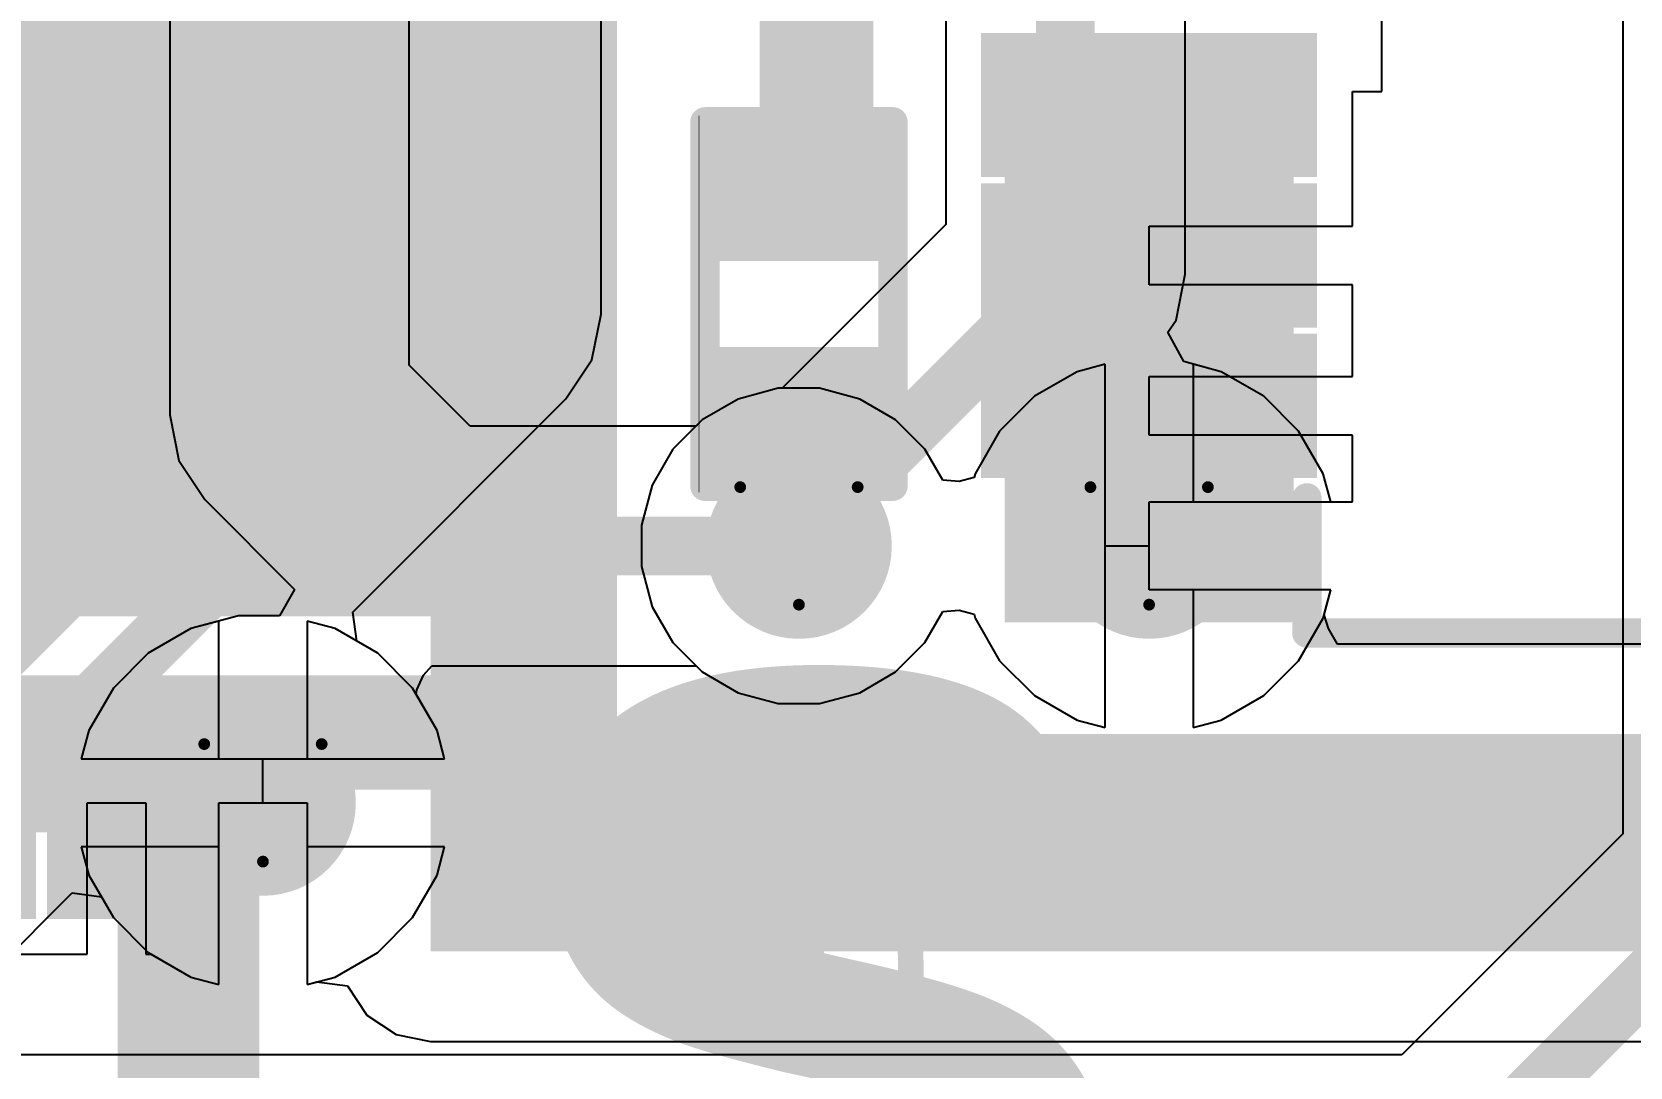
# Model space of a CAD drawing. Header units: inches. Extents: x -21 to 276, y -5 to 220.
# Drawn here: x 64.34 to 71.25, y 9.13 to 13.6 of the extents above; entities that cross this region are included whole.
import ezdxf

# ---------------------------------------------------------------- set-up
doc = ezdxf.new("R2010")
doc.units = ezdxf.units.IN
for name, color, linetype in [('Bottom Layer', 5, 'Continuous'), ('Bottom Overlay', 54, 'Continuous'), ('Bottom Paste', 16, 'Continuous'), ('Bottom Solder', 6, 'Continuous'), ('Drill Drawing', 1, 'Continuous'), ('Ground', 16, 'Continuous'), ('Power + Signal', 76, 'Continuous'), ('Top Layer', 1, 'Continuous'), ('Top Overlay', 2, 'Continuous'), ('Top Solder', 216, 'Continuous'), ('Via Holes', 16, 'Continuous')]:
    doc.layers.add(name, color=color, linetype=linetype)
doc.styles.add('Arial', font='', dxfattribs={"height": 0.2})
doc.styles.add('Arial_Bold', font='', dxfattribs={"height": 0.2})
doc.styles.get('Arial').set_extended_font_data('Arial')
doc.styles.get('Arial_Bold').set_extended_font_data('Arial', bold=True)

# ---------------------------------------------------------------- blocks, each defined once
blk = doc.blocks.new('SOT_363_B_18')
at = {"layer": 'Bottom Layer'}
for points in [[(-1.37, 0.45), (-1.37, 0.85), (-0.57, 0.85), (-0.57, 0.45)], [(0.57, 0.45), (0.57, 0.85), (1.37, 0.85), (1.37, 0.45)], [(-1.37, -0.2), (-1.37, 0.2), (-0.57, 0.2), (-0.57, -0.2)], [(0.57, -0.2), (0.57, 0.2), (1.37, 0.2), (1.37, -0.2)], [(-1.37, -0.85), (-1.37, -0.45), (-0.57, -0.45), (-0.57, -0.85)], [(0.57, -0.85), (0.57, -0.45), (1.37, -0.45), (1.37, -0.85)]]:
    blk.add_hatch(color=5, dxfattribs=at).paths.add_polyline_path(points)
at = {"layer": 'Bottom Paste'}
for points in [[(-1.37, 0.45), (-1.37, 0.85), (-0.57, 0.85), (-0.57, 0.45)], [(0.57, 0.45), (0.57, 0.85), (1.37, 0.85), (1.37, 0.45)], [(-1.37, -0.2), (-1.37, 0.2), (-0.57, 0.2), (-0.57, -0.2)], [(0.57, -0.2), (0.57, 0.2), (1.37, 0.2), (1.37, -0.2)], [(-1.37, -0.85), (-1.37, -0.45), (-0.57, -0.45), (-0.57, -0.85)], [(0.57, -0.85), (0.57, -0.45), (1.37, -0.45), (1.37, -0.85)]]:
    blk.add_hatch(color=16, dxfattribs=at).paths.add_polyline_path(points)
at = {"layer": 'Bottom Solder'}
for points in [[(-1.4716, 0.3484), (-1.4716, 0.9516), (-0.4684, 0.9516), (-0.4684, 0.3484)], [(0.4684, 0.3484), (0.4684, 0.9516), (1.4716, 0.9516), (1.4716, 0.3484)], [(-1.4716, -0.3016), (-1.4716, 0.3016), (-0.4684, 0.3016), (-0.4684, -0.3016)], [(0.4684, -0.3016), (0.4684, 0.3016), (1.4716, 0.3016), (1.4716, -0.3016)], [(-1.4716, -0.9516), (-1.4716, -0.3484), (-0.4684, -0.3484), (-0.4684, -0.9516)], [(0.4684, -0.9516), (0.4684, -0.3484), (1.4716, -0.3484), (1.4716, -0.9516)]]:
    blk.add_hatch(color=6, dxfattribs=at).paths.add_polyline_path(points)
at = {"layer": 'Bottom Overlay'}
for points in [[(0.508, 1.0922, 0.127, 0.127, 0), (-0.6604, 1.0922, 0.127, 0.127, 0)], [(-1.524, -0.6604, 0.1, 0.1, 0), (-1.651, -0.5334, 0.1, 0.1, 0)], [(-1.651, -0.7874, 0.1, 0.1, 0), (-1.651, -0.5334, 0.1, 0.1, 0)], [(-1.651, -0.7874, 0.1, 0.1, 0), (-1.524, -0.6604, 0.1, 0.1, 0)], [(0.508, -1.0922, 0.127, 0.127, 0), (-0.6604, -1.0922, 0.127, 0.127, 0)]]:
    blk.add_lwpolyline(points, format="xyseb", dxfattribs=at)
for points in [[(-0.6921, 1.0922, 0.0635, 0.0635, 1), (-0.6287, 1.0922, 0.0635, 0.0635, 1)], [(0.4763, 1.0922, 0.0635, 0.0635, 1), (0.5398, 1.0922, 0.0635, 0.0635, 1)], [(-1.676, -0.5334, 0.05, 0.05, 1), (-1.626, -0.5334, 0.05, 0.05, 1)], [(-1.676, -0.5334, 0.05, 0.05, 1), (-1.626, -0.5334, 0.05, 0.05, 1)], [(-1.549, -0.6604, 0.05, 0.05, 1), (-1.499, -0.6604, 0.05, 0.05, 1)], [(-1.549, -0.6604, 0.05, 0.05, 1), (-1.499, -0.6604, 0.05, 0.05, 1)], [(-1.676, -0.7874, 0.05, 0.05, 1), (-1.626, -0.7874, 0.05, 0.05, 1)], [(-1.676, -0.7874, 0.05, 0.05, 1), (-1.626, -0.7874, 0.05, 0.05, 1)], [(-0.6921, -1.0922, 0.0635, 0.0635, 1), (-0.6287, -1.0922, 0.0635, 0.0635, 1)], [(0.4763, -1.0922, 0.0635, 0.0635, 1), (0.5398, -1.0922, 0.0635, 0.0635, 1)]]:
    blk.add_lwpolyline(points, format="xyseb", close=True, dxfattribs=at)
blk = doc.blocks.new('SSOP_28_208____B_60')
at = {"layer": 'Bottom Layer'}
for points in [[(2.775, 4.435), (4.025, 4.435), (4.025, 4.015), (2.775, 4.015)], [(2.775, 3.785), (4.025, 3.785), (4.025, 3.365), (2.775, 3.365)], [(2.775, 3.135), (4.025, 3.135), (4.025, 2.715), (2.775, 2.715)]]:
    blk.add_hatch(color=5, dxfattribs=at).paths.add_polyline_path(points)
at = {"layer": 'Bottom Paste'}
for points in [[(2.775, 4.435), (4.025, 4.435), (4.025, 4.015), (2.775, 4.015)], [(2.775, 3.785), (4.025, 3.785), (4.025, 3.365), (2.775, 3.365)], [(2.775, 3.135), (4.025, 3.135), (4.025, 2.715), (2.775, 2.715)]]:
    blk.add_hatch(color=16, dxfattribs=at).paths.add_polyline_path(points)
at = {"layer": 'Bottom Solder'}
for points in [[(2.6734, 4.5366), (4.1266, 4.5366), (4.1266, 3.9134), (2.6734, 3.9134)], [(2.6734, 3.8866), (4.1266, 3.8866), (4.1266, 3.2634), (2.6734, 3.2634)], [(2.6734, 3.2366), (4.1266, 3.2366), (4.1266, 2.6134), (2.6734, 2.6134)]]:
    blk.add_hatch(color=6, dxfattribs=at).paths.add_polyline_path(points)
at = {"layer": 'Bottom Overlay'}
for points in [[(2.7178, 5.207, 0.127, 0.127, 0), (-2.7178, 5.207, 0.127, 0.127, 0)], [(2.7178, 5.207, 0.127, 0.127, 0), (2.7178, 4.6228, 0.127, 0.127, 0)]]:
    blk.add_lwpolyline(points, format="xyseb", dxfattribs=at)
for points in [[(2.686, 5.207, 0.0635, 0.0635, 1), (2.7496, 5.207, 0.0635, 0.0635, 1)], [(2.686, 5.207, 0.0635, 0.0635, 1), (2.7496, 5.207, 0.0635, 0.0635, 1)], [(2.686, 4.6228, 0.0635, 0.0635, 1), (2.7496, 4.6228, 0.0635, 0.0635, 1)]]:
    blk.add_lwpolyline(points, format="xyseb", close=True, dxfattribs=at)
blk = doc.blocks.new('S______B______0402_B_186')
at = {"layer": 'Bottom Layer'}
for points in [[(-0.2413, 0.3175), (-0.2413, -0.3175), (-0.6985, -0.3175), (-0.6985, 0.3175)], [(0.6985, 0.3175), (0.6985, -0.3175), (0.2413, -0.3175), (0.2413, 0.3175)]]:
    blk.add_hatch(color=5, dxfattribs=at).paths.add_polyline_path(points)
at = {"layer": 'Bottom Paste'}
for points in [[(-0.2413, 0.3175), (-0.2413, -0.3175), (-0.6985, -0.3175), (-0.6985, 0.3175)], [(0.6985, 0.3175), (0.6985, -0.3175), (0.2413, -0.3175), (0.2413, 0.3175)]]:
    blk.add_hatch(color=16, dxfattribs=at).paths.add_polyline_path(points)
at = {"layer": 'Bottom Solder'}
for points in [[(-0.1863, 0.3725), (-0.1863, -0.3725), (-0.7535, -0.3725), (-0.7535, 0.3725)], [(0.7535, 0.3725), (0.7535, -0.3725), (0.1863, -0.3725), (0.1863, 0.3725)]]:
    blk.add_hatch(color=6, dxfattribs=at).paths.add_polyline_path(points)
at = {"layer": 'Bottom Overlay'}
for points in [[(-0.7874, 0.4064, 0.127, 0.127, 0), (-0.7874, -0.4064, 0.127, 0.127, 0)], [(-0.7874, 0.4064, 0.127, 0.127, 0), (0.7874, 0.4064, 0.127, 0.127, 0)], [(-0.8128, 0.4318, 0.00323, 0.00323, 0), (0.8128, 0.4318, 0.00323, 0.00323, 0)], [(0.7874, 0.4064, 0.127, 0.127, 0), (0.7874, -0.4064, 0.127, 0.127, 0)], [(-0.7874, -0.4064, 0.127, 0.127, 0), (0.7874, -0.4064, 0.127, 0.127, 0)]]:
    blk.add_lwpolyline(points, format="xyseb", dxfattribs=at)
for points in [[(-0.8191, 0.4064, 0.0635, 0.0635, 1), (-0.7556, 0.4064, 0.0635, 0.0635, 1)], [(-0.8191, 0.4064, 0.0635, 0.0635, 1), (-0.7556, 0.4064, 0.0635, 0.0635, 1)], [(-0.8136, 0.4318, 0.00161, 0.00161, 1), (-0.812, 0.4318, 0.00161, 0.00161, 1)], [(0.7556, 0.4064, 0.0635, 0.0635, 1), (0.8191, 0.4064, 0.0635, 0.0635, 1)], [(0.7556, 0.4064, 0.0635, 0.0635, 1), (0.8191, 0.4064, 0.0635, 0.0635, 1)], [(0.812, 0.4318, 0.00161, 0.00161, 1), (0.8136, 0.4318, 0.00161, 0.00161, 1)], [(-0.8191, -0.4064, 0.0635, 0.0635, 1), (-0.7556, -0.4064, 0.0635, 0.0635, 1)], [(-0.8191, -0.4064, 0.0635, 0.0635, 1), (-0.7556, -0.4064, 0.0635, 0.0635, 1)], [(0.7556, -0.4064, 0.0635, 0.0635, 1), (0.8191, -0.4064, 0.0635, 0.0635, 1)], [(0.7556, -0.4064, 0.0635, 0.0635, 1), (0.8191, -0.4064, 0.0635, 0.0635, 1)]]:
    blk.add_lwpolyline(points, format="xyseb", close=True, dxfattribs=at)

msp = doc.modelspace()

# ---------------------------------------------------------------- hatches: boundary and pattern name
at = {"layer": 'Bottom Layer'}
for points in [[(66.8038, 13.9598), (64.2014, 13.9598), (64.2014, 11.0744), (66.8038, 11.0744)], [(66.0654, 9.8688), (66.8714, 9.8688), (66.8714, 13.9344), (66.0654, 13.9344)], [(67.4888, 12.6657), (67.9812, 12.6657), (67.9812, 13.9344), (67.4888, 13.9344)], [(68.5484, 11.049), (69.7984, 11.049), (69.7984, 13.2844), (68.5484, 13.2844)], [(66.0654, 9.6266), (74.8282, 9.6266), (74.8282, 10.5664), (66.0654, 10.5664)]]:
    msp.add_hatch(color=5, dxfattribs=at).paths.add_polyline_path(points)
h = msp.add_hatch(color=5, dxfattribs=at)
edge = h.paths.add_edge_path()
edge.add_arc((67.6588, 11.3792), 0.3, 0, 360)
h = msp.add_hatch(color=5, dxfattribs=at)
edge = h.paths.add_edge_path()
edge.add_arc((69.1734, 11.3792), 0.3, 0, 360)
h = msp.add_hatch(color=5, dxfattribs=at)
edge = h.paths.add_edge_path()
edge.add_arc((65.3408, 10.2688), 0.3, 0, 360)
at = {"layer": 'Bottom Solder'}
h = msp.add_hatch(color=6, dxfattribs=at)
edge = h.paths.add_edge_path()
edge.add_arc((67.6588, 11.3792), 0.4016, 0, 360)
h = msp.add_hatch(color=6, dxfattribs=at)
edge = h.paths.add_edge_path()
edge.add_arc((69.1734, 11.3792), 0.4016, 0, 360)
h = msp.add_hatch(color=6, dxfattribs=at)
edge = h.paths.add_edge_path()
edge.add_arc((65.3408, 10.2688), 0.4016, 0, 360)
at = {"layer": 'Ground'}
h = msp.add_hatch(color=16, dxfattribs=at)
edge = h.paths.add_edge_path()
edge.add_arc((67.6588, 11.3792), 0.3, 0, 360)
h = msp.add_hatch(color=16, dxfattribs=at)
edge = h.paths.add_edge_path()
edge.add_arc((69.1734, 11.3792), 0.3, 0, 360)
h = msp.add_hatch(color=16, dxfattribs=at)
edge = h.paths.add_edge_path()
edge.add_arc((65.3408, 10.2688), 0.3, 0, 360)
at = {"layer": 'Power + Signal'}
h = msp.add_hatch(color=76, dxfattribs=at)
edge = h.paths.add_edge_path()
edge.add_arc((67.6588, 11.3792), 0.3, 0, 360)
h = msp.add_hatch(color=76, dxfattribs=at)
edge = h.paths.add_edge_path()
edge.add_arc((69.1734, 11.3792), 0.3, 0, 360)
h = msp.add_hatch(color=76, dxfattribs=at)
edge = h.paths.add_edge_path()
edge.add_arc((65.3408, 10.2688), 0.3, 0, 360)
at = {"layer": 'Top Layer'}
h = msp.add_hatch(color=1, dxfattribs=at)
edge = h.paths.add_edge_path()
edge.add_arc((67.6588, 11.3792), 0.3, 0, 360)
h = msp.add_hatch(color=1, dxfattribs=at)
edge = h.paths.add_edge_path()
edge.add_arc((69.1734, 11.3792), 0.3, 0, 360)
h = msp.add_hatch(color=1, dxfattribs=at)
edge = h.paths.add_edge_path()
edge.add_arc((65.3408, 10.2688), 0.3, 0, 360)
at = {"layer": 'Top Solder'}
h = msp.add_hatch(color=216, dxfattribs=at)
edge = h.paths.add_edge_path()
edge.add_arc((67.6588, 11.3792), 0.4016, 0, 360)
h = msp.add_hatch(color=216, dxfattribs=at)
edge = h.paths.add_edge_path()
edge.add_arc((69.1734, 11.3792), 0.4016, 0, 360)
h = msp.add_hatch(color=216, dxfattribs=at)
edge = h.paths.add_edge_path()
edge.add_arc((65.3408, 10.2688), 0.4016, 0, 360)
at = {"layer": 'Via Holes'}
h = msp.add_hatch(color=7, dxfattribs=at)
edge = h.paths.add_edge_path()
edge.add_arc((67.6588, 11.3792), 0.15, 0, 360)
h = msp.add_hatch(color=7, dxfattribs=at)
edge = h.paths.add_edge_path()
edge.add_arc((69.1734, 11.3792), 0.15, 0, 360)
h = msp.add_hatch(color=7, dxfattribs=at)
edge = h.paths.add_edge_path()
edge.add_arc((65.3408, 10.2688), 0.15, 0, 360)

# ---------------------------------------------------------------- linework, layer by layer
at = {"layer": 'Bottom Layer'}
for p, q in [((70.1794, 13.3434), (70.1794, 13.8692)), ((70.0524, 12.7614), (70.0524, 13.3434)), ((70.0524, 13.3434), (70.1794, 13.3434)), ((69.1733, 12.5074), (69.1733, 12.7614)), ((69.1733, 12.7614), (70.0524, 12.7614)), ((70.0524, 12.5074), (69.1733, 12.5074)), ((70.0524, 12.1704), (70.0524, 12.5074)), ((70.0524, 12.1114), (70.0524, 12.1704)), ((69.1733, 11.8574), (69.1733, 12.1114)), ((69.1733, 12.1114), (70.0524, 12.1114)), ((70.0524, 11.8574), (69.1733, 11.8574)), ((70.0524, 11.5697), (70.0524, 11.8574)), ((69.1734, 11.1887), (69.1734, 11.5697)), ((69.1734, 11.5697), (70.0524, 11.5697)), ((69.9588, 11.1887), (69.1734, 11.1887)), ((69.9302, 11.0819), (69.9588, 11.1887)), ((69.9492, 11.0227), (69.9302, 11.0819)), ((69.9884, 10.9549), (69.9492, 11.0227)), ((73.5763, 10.9549), (69.9884, 10.9549)), ((64.5808, 9.6148), (64.5808, 10.2688)), ((64.5808, 10.2688), (64.8348, 10.2688)), ((64.8348, 10.2688), (64.8348, 9.6148)), ((65.1503, 9.4833), (65.1503, 10.2688)), ((65.1503, 10.2688), (65.5313, 10.2688)), ((65.5313, 10.2688), (65.5313, 9.4833)), ((64.1848, 9.6148), (64.5808, 9.6148)), ((64.8348, 9.6148), (64.8575, 9.6148)), ((64.8575, 9.6148), (65.0289, 9.5159)), ((65.0289, 9.5159), (65.1503, 9.4833)), ((65.5313, 9.4833), (65.5737, 9.4947)), ((65.5737, 9.4947), (65.7065, 9.4779)), ((65.7065, 9.4779), (65.7907, 9.3519)), ((65.7907, 9.3519), (65.9167, 9.2677)), ((65.9167, 9.2677), (66.0654, 9.2381)), ((66.0654, 9.2381), (77.8165, 9.2381))]:
    msp.add_line(p, q, dxfattribs=at)
for points in [[(67.6588, 11.3792, 0.381, 0.381, 0), (67.6588, 11.9545, 0.381, 0.381, 0)], [(64.0578, 10.2688, 0.254, 0.254, 0), (64.7078, 10.2688, 0.254, 0.254, 0)]]:
    msp.add_lwpolyline(points, format="xyseb", dxfattribs=at)
for points in [[(67.5635, 11.9545, 0.1905, 0.1905, 1), (67.754, 11.9545, 0.1905, 0.1905, 1)], [(67.5635, 11.3792, 0.1905, 0.1905, 1), (67.754, 11.3792, 0.1905, 0.1905, 1)], [(64.6443, 10.2688, 0.127, 0.127, 1), (64.7713, 10.2688, 0.127, 0.127, 1)]]:
    msp.add_lwpolyline(points, format="xyseb", close=True, dxfattribs=at)
at = {"layer": 'Bottom Overlay'}
for points in [[(66.7312, 12.953, 0.127, 0.127, 0), (66.7312, 13.6676, 0.127, 0.127, 0)], [(66.4164, 12.953, 0.127, 0.127, 0), (66.7312, 12.953, 0.127, 0.127, 0)]]:
    msp.add_lwpolyline(points, format="xyseb", dxfattribs=at)
for points in [[(66.3847, 12.953, 0.0635, 0.0635, 1), (66.4482, 12.953, 0.0635, 0.0635, 1)], [(66.6994, 12.953, 0.0635, 0.0635, 1), (66.7629, 12.953, 0.0635, 0.0635, 1)], [(66.6994, 12.953, 0.0635, 0.0635, 1), (66.7629, 12.953, 0.0635, 0.0635, 1)]]:
    msp.add_lwpolyline(points, format="xyseb", close=True, dxfattribs=at)
at = {"layer": 'Drill Drawing'}
for points in [[(67.4048, 11.6332, 0.0508, 0.0508, 0), (67.9128, 11.6332, 0.0508, 0.0508, 0)], [(67.4048, 11.6332, 0.0508, 0.0508, 0), (67.6588, 11.1252, 0.0508, 0.0508, 0)], [(67.6588, 11.1252, 0.0508, 0.0508, 0), (67.9128, 11.6332, 0.0508, 0.0508, 0)], [(68.9194, 11.6332, 0.0508, 0.0508, 0), (69.4274, 11.6332, 0.0508, 0.0508, 0)], [(68.9194, 11.6332, 0.0508, 0.0508, 0), (69.1734, 11.1252, 0.0508, 0.0508, 0)], [(69.1734, 11.1252, 0.0508, 0.0508, 0), (69.4274, 11.6332, 0.0508, 0.0508, 0)], [(65.0868, 10.5228, 0.0508, 0.0508, 0), (65.5948, 10.5228, 0.0508, 0.0508, 0)], [(65.0868, 10.5228, 0.0508, 0.0508, 0), (65.3408, 10.0148, 0.0508, 0.0508, 0)], [(65.3408, 10.0148, 0.0508, 0.0508, 0), (65.5948, 10.5228, 0.0508, 0.0508, 0)]]:
    msp.add_lwpolyline(points, format="xyseb", dxfattribs=at)
for points in [[(67.3921, 11.6332, 0.0254, 0.0254, 1), (67.4175, 11.6332, 0.0254, 0.0254, 1)], [(67.3921, 11.6332, 0.0254, 0.0254, 1), (67.4175, 11.6332, 0.0254, 0.0254, 1)], [(67.9001, 11.6332, 0.0254, 0.0254, 1), (67.9255, 11.6332, 0.0254, 0.0254, 1)], [(67.9001, 11.6332, 0.0254, 0.0254, 1), (67.9255, 11.6332, 0.0254, 0.0254, 1)], [(68.9067, 11.6332, 0.0254, 0.0254, 1), (68.9321, 11.6332, 0.0254, 0.0254, 1)], [(68.9067, 11.6332, 0.0254, 0.0254, 1), (68.9321, 11.6332, 0.0254, 0.0254, 1)], [(69.4147, 11.6332, 0.0254, 0.0254, 1), (69.4401, 11.6332, 0.0254, 0.0254, 1)], [(69.4147, 11.6332, 0.0254, 0.0254, 1), (69.4401, 11.6332, 0.0254, 0.0254, 1)], [(67.6461, 11.1252, 0.0254, 0.0254, 1), (67.6715, 11.1252, 0.0254, 0.0254, 1)], [(67.6461, 11.1252, 0.0254, 0.0254, 1), (67.6715, 11.1252, 0.0254, 0.0254, 1)], [(69.1607, 11.1252, 0.0254, 0.0254, 1), (69.1861, 11.1252, 0.0254, 0.0254, 1)], [(69.1607, 11.1252, 0.0254, 0.0254, 1), (69.1861, 11.1252, 0.0254, 0.0254, 1)], [(65.0741, 10.5228, 0.0254, 0.0254, 1), (65.0995, 10.5228, 0.0254, 0.0254, 1)], [(65.0741, 10.5228, 0.0254, 0.0254, 1), (65.0995, 10.5228, 0.0254, 0.0254, 1)], [(65.5821, 10.5228, 0.0254, 0.0254, 1), (65.6075, 10.5228, 0.0254, 0.0254, 1)], [(65.5821, 10.5228, 0.0254, 0.0254, 1), (65.6075, 10.5228, 0.0254, 0.0254, 1)], [(65.3281, 10.0148, 0.0254, 0.0254, 1), (65.3535, 10.0148, 0.0254, 0.0254, 1)], [(65.3281, 10.0148, 0.0254, 0.0254, 1), (65.3535, 10.0148, 0.0254, 0.0254, 1)]]:
    msp.add_lwpolyline(points, format="xyseb", close=True, dxfattribs=at)
at = {"layer": 'Ground'}
for p, q in [((64.9378, 30.5449), (64.9378, 11.9457)), ((65.9738, 12.1602), (65.9738, 25.6305)), ((68.9829, 12.1647), (68.8615, 12.1321)), ((68.9829, 11.3792), (68.9829, 12.1647)), ((69.4852, 12.1321), (69.3639, 12.1647)), ((69.3639, 12.1647), (69.3639, 11.5697)), ((66.2368, 11.8972), (65.9738, 12.1602)), ((68.8615, 12.1321), (68.6772, 12.0258)), ((69.6695, 12.0258), (69.4852, 12.1321)), ((67.5691, 12.0602), (67.3959, 12.0138)), ((67.7484, 12.0602), (67.5691, 12.0602)), ((67.9216, 12.0138), (67.7484, 12.0602)), ((67.3959, 12.0138), (67.2406, 11.9241)), ((68.0769, 11.9241), (67.9216, 12.0138)), ((68.6772, 12.0258), (68.5268, 11.8753)), ((69.8199, 11.8753), (69.6695, 12.0258)), ((64.9378, 11.9457), (64.9773, 11.7475)), ((67.2137, 11.8972), (66.2368, 11.8972)), ((67.2406, 11.9241), (67.2137, 11.8972)), ((68.2037, 11.7973), (68.0769, 11.9241)), ((68.5268, 11.8753), (68.4204, 11.6911)), ((69.9263, 11.6911), (69.8199, 11.8753)), ((68.2814, 11.6629), (68.2037, 11.7973)), ((64.9773, 11.7475), (65.0896, 11.5794)), ((68.4204, 11.6911), (68.4161, 11.6749)), ((69.9588, 11.5697), (69.9263, 11.6911)), ((68.3515, 11.6576), (68.2814, 11.6629)), ((68.4161, 11.6749), (68.3515, 11.6576)), ((65.0896, 11.5794), (65.4779, 11.1911)), ((69.3639, 11.5697), (69.9588, 11.5697)), ((68.9829, 10.5937), (68.9829, 11.3792)), ((65.4779, 11.1911), (65.4126, 11.0768)), ((69.9588, 11.1887), (69.3639, 11.1887)), ((69.3639, 11.1887), (69.3639, 10.5937)), ((69.9263, 11.0673), (69.9588, 11.1887)), ((65.2344, 11.0768), (65.0289, 11.0217)), ((65.4126, 11.0768), (65.2344, 11.0768)), ((68.2037, 10.9611), (68.2814, 11.0955)), ((68.2814, 11.0955), (68.3515, 11.1008)), ((68.3515, 11.1008), (68.4161, 11.0835)), ((68.4161, 11.0835), (68.4204, 11.0673)), ((68.4204, 11.0673), (68.5268, 10.8831)), ((69.8199, 10.8831), (69.9263, 11.0673)), ((65.0289, 11.0217), (64.8447, 10.9154)), ((68.0769, 10.8343), (68.2037, 10.9611)), ((64.8447, 10.9154), (64.6942, 10.7649)), ((66.0357, 10.8208), (66.0706, 10.8612)), ((66.0706, 10.8612), (67.2137, 10.8612)), ((67.2137, 10.8612), (67.2406, 10.8343)), ((68.5268, 10.8831), (68.6772, 10.7326)), ((69.6695, 10.7326), (69.8199, 10.8831)), ((66.0061, 10.7574), (66.0357, 10.8208)), ((67.2406, 10.8343), (67.3959, 10.7446)), ((67.9216, 10.7446), (68.0769, 10.8343)), ((64.6942, 10.7649), (64.5878, 10.5807)), ((66.003, 10.7378), (66.0061, 10.7574)), ((66.0937, 10.5807), (66.003, 10.7378)), ((67.3959, 10.7446), (67.5691, 10.6982)), ((67.7484, 10.6982), (67.9216, 10.7446)), ((68.6772, 10.7326), (68.8615, 10.6263)), ((69.4852, 10.6263), (69.6695, 10.7326)), ((67.5691, 10.6982), (67.7484, 10.6982)), ((64.5878, 10.5807), (64.5553, 10.4593)), ((66.1262, 10.4593), (66.0937, 10.5807)), ((68.8615, 10.6263), (68.9829, 10.5937)), ((69.3639, 10.5937), (69.4852, 10.6263)), ((64.5553, 10.4593), (66.1262, 10.4593)), ((65.1503, 10.0783), (64.5553, 10.0783)), ((64.5553, 10.0783), (64.5878, 9.9569)), ((65.1503, 9.4833), (65.1503, 10.0783)), ((66.1262, 10.0783), (65.5313, 10.0783)), ((65.5313, 10.0783), (65.5313, 9.4833)), ((66.0937, 9.9569), (66.1262, 10.0783)), ((64.5878, 9.9569), (64.6942, 9.7727)), ((65.9873, 9.7727), (66.0937, 9.9569)), ((64.6942, 9.7727), (64.8447, 9.6222)), ((65.8369, 9.6222), (65.9873, 9.7727)), ((64.8447, 9.6222), (65.0289, 9.5159)), ((65.6527, 9.5159), (65.8369, 9.6222)), ((65.0289, 9.5159), (65.1503, 9.4833)), ((65.5313, 9.4833), (65.6527, 9.5159))]:
    msp.add_line(p, q, dxfattribs=at)
for points in [[(65.4558, 11.9457, 0.254, 0.254, 0), (65.4558, 30.7594, 0.254, 0.254, 0)], [(65.4558, 11.9457, 0.254, 0.254, 0), (66.0223, 11.3792, 0.254, 0.254, 0)], [(66.0223, 11.3792, 0.254, 0.254, 0), (67.6588, 11.3792, 0.254, 0.254, 0)]]:
    msp.add_lwpolyline(points, format="xyseb", dxfattribs=at)
for points in [[(65.3923, 11.9457, 0.127, 0.127, 1), (65.5193, 11.9457, 0.127, 0.127, 1)], [(65.3923, 11.9457, 0.127, 0.127, 1), (65.5193, 11.9457, 0.127, 0.127, 1)], [(65.9588, 11.3792, 0.127, 0.127, 1), (66.0858, 11.3792, 0.127, 0.127, 1)], [(65.9588, 11.3792, 0.127, 0.127, 1), (66.0858, 11.3792, 0.127, 0.127, 1)], [(67.5953, 11.3792, 0.127, 0.127, 1), (67.7223, 11.3792, 0.127, 0.127, 1)]]:
    msp.add_lwpolyline(points, format="xyseb", close=True, dxfattribs=at)
at = {"layer": 'Power + Signal'}
for p, q in [((68.2934, 15.1541), (68.2934, 12.7679)), ((69.3293, 12.5534), (69.3293, 14.6733)), ((68.2934, 12.7679), (67.5856, 12.0602)), ((69.2899, 12.3552), (69.3293, 12.5534)), ((69.2545, 12.3022), (69.2899, 12.3552)), ((69.3227, 12.1757), (69.2545, 12.3022)), ((69.4852, 12.1321), (69.3227, 12.1757)), ((69.6695, 12.0258), (69.4852, 12.1321)), ((67.5691, 12.0602), (67.3959, 12.0138)), ((67.5856, 12.0602), (67.5691, 12.0602)), ((67.3959, 12.0138), (67.2406, 11.9241)), ((69.8199, 11.8753), (69.6695, 12.0258)), ((67.2406, 11.9241), (67.1139, 11.7973)), ((69.9263, 11.6911), (69.8199, 11.8753)), ((67.1139, 11.7973), (67.0242, 11.6421)), ((69.9588, 11.5697), (69.9263, 11.6911)), ((67.0242, 11.6421), (66.9778, 11.4689)), ((69.1734, 11.3792), (69.1734, 11.5697)), ((69.1734, 11.5697), (69.9588, 11.5697)), ((66.9778, 11.4689), (66.9778, 11.2895)), ((68.9829, 10.5937), (68.9829, 11.3792)), ((68.9829, 11.3792), (69.1734, 11.3792)), ((66.9778, 11.2895), (67.0242, 11.1163)), ((69.9588, 11.1887), (69.3639, 11.1887)), ((69.3639, 11.1887), (69.3639, 10.5937)), ((69.9263, 11.0673), (69.9588, 11.1887)), ((67.0242, 11.1163), (67.1139, 10.9611)), ((68.2037, 10.9611), (68.2814, 11.0955)), ((68.2814, 11.0955), (68.3515, 11.1008)), ((68.3515, 11.1008), (68.4161, 11.0835)), ((68.4161, 11.0835), (68.4204, 11.0673)), ((68.4204, 11.0673), (68.5268, 10.8831)), ((69.8199, 10.8831), (69.9263, 11.0673)), ((65.0289, 11.0217), (64.8447, 10.9154)), ((65.1503, 11.0543), (65.0289, 11.0217)), ((65.1503, 10.4593), (65.1503, 11.0543)), ((65.6527, 11.0217), (65.5313, 11.0543)), ((65.5313, 11.0543), (65.5313, 10.4593)), ((65.8369, 10.9154), (65.6527, 11.0217)), ((67.1139, 10.9611), (67.2406, 10.8343)), ((68.0769, 10.8343), (68.2037, 10.9611)), ((64.8447, 10.9154), (64.6942, 10.7649)), ((65.9873, 10.7649), (65.8369, 10.9154)), ((68.5268, 10.8831), (68.6772, 10.7326)), ((69.6695, 10.7326), (69.8199, 10.8831)), ((67.2406, 10.8343), (67.3959, 10.7446)), ((67.9216, 10.7446), (68.0769, 10.8343)), ((64.6942, 10.7649), (64.5878, 10.5807)), ((66.0937, 10.5807), (65.9873, 10.7649)), ((67.3959, 10.7446), (67.5691, 10.6982)), ((67.7484, 10.6982), (67.9216, 10.7446)), ((68.6772, 10.7326), (68.8615, 10.6263)), ((69.4852, 10.6263), (69.6695, 10.7326)), ((67.5691, 10.6982), (67.7484, 10.6982)), ((64.5878, 10.5807), (64.5553, 10.4593)), ((66.1262, 10.4593), (66.0937, 10.5807)), ((68.8615, 10.6263), (68.9829, 10.5937)), ((69.3639, 10.5937), (69.4852, 10.6263)), ((64.5553, 10.4593), (65.1503, 10.4593)), ((65.5313, 10.4593), (66.1262, 10.4593)), ((65.1503, 10.0783), (64.5553, 10.0783)), ((64.5553, 10.0783), (64.5878, 9.9569)), ((65.1503, 9.4833), (65.1503, 10.0783)), ((66.1262, 10.0783), (65.5313, 10.0783)), ((65.5313, 10.0783), (65.5313, 9.4833)), ((66.0937, 9.9569), (66.1262, 10.0783)), ((64.5878, 9.9569), (64.6942, 9.7727)), ((65.9873, 9.7727), (66.0937, 9.9569)), ((64.6942, 9.7727), (64.8447, 9.6222)), ((65.8369, 9.6222), (65.9873, 9.7727)), ((64.8447, 9.6222), (65.0289, 9.5159)), ((65.6527, 9.5159), (65.8369, 9.6222)), ((65.0289, 9.5159), (65.1503, 9.4833)), ((65.5313, 9.4833), (65.6527, 9.5159))]:
    msp.add_line(p, q, dxfattribs=at)
for points in [[(68.8113, 12.5534, 0.254, 0.254, 0), (68.8113, 20.2138, 0.254, 0.254, 0)], [(67.5863, 11.3284, 0.254, 0.254, 0), (68.8113, 12.5534, 0.254, 0.254, 0)]]:
    msp.add_lwpolyline(points, format="xyseb", dxfattribs=at)
for points in [[(68.7478, 12.5534, 0.127, 0.127, 1), (68.8748, 12.5534, 0.127, 0.127, 1)], [(68.7478, 12.5534, 0.127, 0.127, 1), (68.8748, 12.5534, 0.127, 0.127, 1)], [(67.5228, 11.3284, 0.127, 0.127, 1), (67.6498, 11.3284, 0.127, 0.127, 1)]]:
    msp.add_lwpolyline(points, format="xyseb", close=True, dxfattribs=at)
at = {"layer": 'Top Layer'}
for p, q in [((71.2218, 18.6703), (71.2218, 10.1351)), ((66.8028, 12.3808), (66.8028, 13.7176)), ((66.7634, 12.1826), (66.8028, 12.3808)), ((66.6511, 12.0146), (66.7634, 12.1826)), ((68.9829, 12.1647), (68.8615, 12.1321)), ((68.9829, 11.3792), (68.9829, 12.1647)), ((69.4852, 12.1321), (69.3639, 12.1647)), ((69.3639, 12.1647), (69.3639, 11.5697)), ((68.8615, 12.1321), (68.6772, 12.0258)), ((69.6695, 12.0258), (69.4852, 12.1321)), ((67.5691, 12.0602), (67.3959, 12.0138)), ((67.7484, 12.0602), (67.5691, 12.0602)), ((67.9216, 12.0138), (67.7484, 12.0602)), ((65.73, 11.0934), (66.6511, 12.0145)), ((66.6511, 12.0145), (66.6511, 12.0146)), ((67.3959, 12.0138), (67.2406, 11.9241)), ((68.0769, 11.9241), (67.9216, 12.0138)), ((68.6772, 12.0258), (68.5268, 11.8753)), ((69.8199, 11.8753), (69.6695, 12.0258)), ((67.2406, 11.9241), (67.1139, 11.7973)), ((68.2037, 11.7973), (68.0769, 11.9241)), ((68.5268, 11.8753), (68.4204, 11.6911)), ((69.9263, 11.6911), (69.8199, 11.8753)), ((67.1139, 11.7973), (67.0242, 11.6421)), ((68.2814, 11.6629), (68.2037, 11.7973)), ((68.4204, 11.6911), (68.4161, 11.6749)), ((69.9588, 11.5697), (69.9263, 11.6911)), ((67.0242, 11.6421), (66.9778, 11.4689)), ((68.3515, 11.6576), (68.2814, 11.6629)), ((68.4161, 11.6749), (68.3515, 11.6576)), ((69.3639, 11.5697), (69.9588, 11.5697)), ((66.9778, 11.4689), (66.9778, 11.2895)), ((68.9829, 10.5937), (68.9829, 11.3792)), ((66.9778, 11.2895), (67.0242, 11.1163)), ((69.9588, 11.1887), (69.3639, 11.1887)), ((69.3639, 11.1887), (69.3639, 10.5937)), ((69.9263, 11.0673), (69.9588, 11.1887)), ((65.7466, 10.9675), (65.73, 11.0934)), ((67.0242, 11.1163), (67.1139, 10.9611)), ((68.2037, 10.9611), (68.2814, 11.0955)), ((68.2814, 11.0955), (68.3515, 11.1008)), ((68.3515, 11.1008), (68.4161, 11.0835)), ((68.4161, 11.0835), (68.4204, 11.0673)), ((68.4204, 11.0673), (68.5268, 10.8831)), ((69.8199, 10.8831), (69.9263, 11.0673)), ((65.8369, 10.9154), (65.7466, 10.9675)), ((67.1139, 10.9611), (67.2406, 10.8343)), ((68.0769, 10.8343), (68.2037, 10.9611)), ((65.9873, 10.7649), (65.8369, 10.9154)), ((68.5268, 10.8831), (68.6772, 10.7326)), ((69.6695, 10.7326), (69.8199, 10.8831)), ((67.2406, 10.8343), (67.3959, 10.7446)), ((67.9216, 10.7446), (68.0769, 10.8343)), ((66.0937, 10.5807), (65.9873, 10.7649)), ((67.3959, 10.7446), (67.5691, 10.6982)), ((67.7484, 10.6982), (67.9216, 10.7446)), ((68.6772, 10.7326), (68.8615, 10.6263)), ((69.4852, 10.6263), (69.6695, 10.7326)), ((67.5691, 10.6982), (67.7484, 10.6982)), ((66.1262, 10.4593), (66.0937, 10.5807)), ((68.8615, 10.6263), (68.9829, 10.5937)), ((69.3639, 10.5937), (69.4852, 10.6263)), ((65.3408, 10.2688), (65.3408, 10.4593)), ((65.3408, 10.4593), (66.1262, 10.4593)), ((65.1503, 9.4833), (65.1503, 10.2688)), ((65.1503, 10.2688), (65.3408, 10.2688)), ((71.2218, 10.1351), (70.266, 9.1794)), ((66.1262, 10.0783), (65.5313, 10.0783)), ((65.5313, 10.0783), (65.5313, 9.4833)), ((66.0937, 9.9569), (66.1262, 10.0783)), ((65.9873, 9.7727), (66.0937, 9.9569)), ((63.9429, 9.3064), (64.5162, 9.8796)), ((64.5162, 9.8796), (64.6421, 9.863)), ((64.6421, 9.863), (64.6942, 9.7727)), ((64.6942, 9.7727), (64.8447, 9.6222)), ((65.8369, 9.6222), (65.9873, 9.7727)), ((64.8447, 9.6222), (65.0289, 9.5159)), ((65.6527, 9.5159), (65.8369, 9.6222)), ((65.0289, 9.5159), (65.1503, 9.4833)), ((65.5313, 9.4833), (65.6527, 9.5159)), ((70.266, 9.1794), (63.9955, 9.1794))]:
    msp.add_line(p, q, dxfattribs=at)
for points in [[(64.5577, 13.0962, 0.254, 0.254, 0), (64.5577, 18.0684, 0.254, 0.254, 0)], [(64.9895, 12.9174, 0.254, 0.254, 0), (64.9895, 17.3184, 0.254, 0.254, 0)], [(65.4213, 12.7385, 0.254, 0.254, 0), (65.4213, 16.7589, 0.254, 0.254, 0)], [(65.8531, 12.5597, 0.254, 0.254, 0), (65.8531, 16.0711, 0.254, 0.254, 0)], [(66.2849, 12.3808, 0.254, 0.254, 0), (66.2849, 15.4619, 0.254, 0.254, 0)], [(57.9277, 6.4662, 0.254, 0.254, 0), (64.5577, 13.0962, 0.254, 0.254, 0)], [(58.1065, 6.0344, 0.254, 0.254, 0), (64.9895, 12.9174, 0.254, 0.254, 0)], [(58.2854, 5.6026, 0.254, 0.254, 0), (65.4213, 12.7385, 0.254, 0.254, 0)], [(58.4642, 5.1708, 0.254, 0.254, 0), (65.8531, 12.5597, 0.254, 0.254, 0)], [(58.6431, 4.739, 0.254, 0.254, 0), (66.2849, 12.3808, 0.254, 0.254, 0)], [(70.4806, 8.6614, 0.254, 0.254, 0), (71.7398, 9.9206, 0.254, 0.254, 0)]]:
    msp.add_lwpolyline(points, format="xyseb", dxfattribs=at)
for points in [[(64.4942, 13.0962, 0.127, 0.127, 1), (64.6212, 13.0962, 0.127, 0.127, 1)], [(64.4942, 13.0962, 0.127, 0.127, 1), (64.6212, 13.0962, 0.127, 0.127, 1)], [(64.926, 12.9174, 0.127, 0.127, 1), (65.053, 12.9174, 0.127, 0.127, 1)], [(64.926, 12.9174, 0.127, 0.127, 1), (65.053, 12.9174, 0.127, 0.127, 1)], [(65.3578, 12.7385, 0.127, 0.127, 1), (65.4848, 12.7385, 0.127, 0.127, 1)], [(65.3578, 12.7385, 0.127, 0.127, 1), (65.4848, 12.7385, 0.127, 0.127, 1)], [(65.7896, 12.5597, 0.127, 0.127, 1), (65.9166, 12.5597, 0.127, 0.127, 1)], [(65.7896, 12.5597, 0.127, 0.127, 1), (65.9166, 12.5597, 0.127, 0.127, 1)], [(66.2214, 12.3808, 0.127, 0.127, 1), (66.3484, 12.3808, 0.127, 0.127, 1)], [(66.2214, 12.3808, 0.127, 0.127, 1), (66.3484, 12.3808, 0.127, 0.127, 1)]]:
    msp.add_lwpolyline(points, format="xyseb", close=True, dxfattribs=at)

# ---------------------------------------------------------------- block references
for name, p, rotation in [('SSOP_28_208____B_60', (72.5734, 16.2094), 180), ('S______B______0402_B_186', (67.6588, 12.4244), 90), ('SOT_363_B_18', (64.0578, 9.2988), 270)]:
    msp.add_blockref(name, p, dxfattribs=dict(rotation=rotation))

# ---------------------------------------------------------------- texts
at = {"layer": 'Bottom Overlay', "style": 'Arial', "text_generation_flag": 2}
msp.add_text('R47', height=1.016, dxfattribs=at).set_placement((66.3437, 12.4452))
msp.add_text('SB2', height=1.016, rotation=270, dxfattribs=at).set_placement((67.1816, 8.1675))
at = {"layer": 'Top Overlay', "style": 'Arial_Bold'}
msp.add_text('INPUTS', height=3.048, rotation=360, dxfattribs=at).set_placement((53.5464, 7.7711))

doc.saveas('drawing.dxf')
